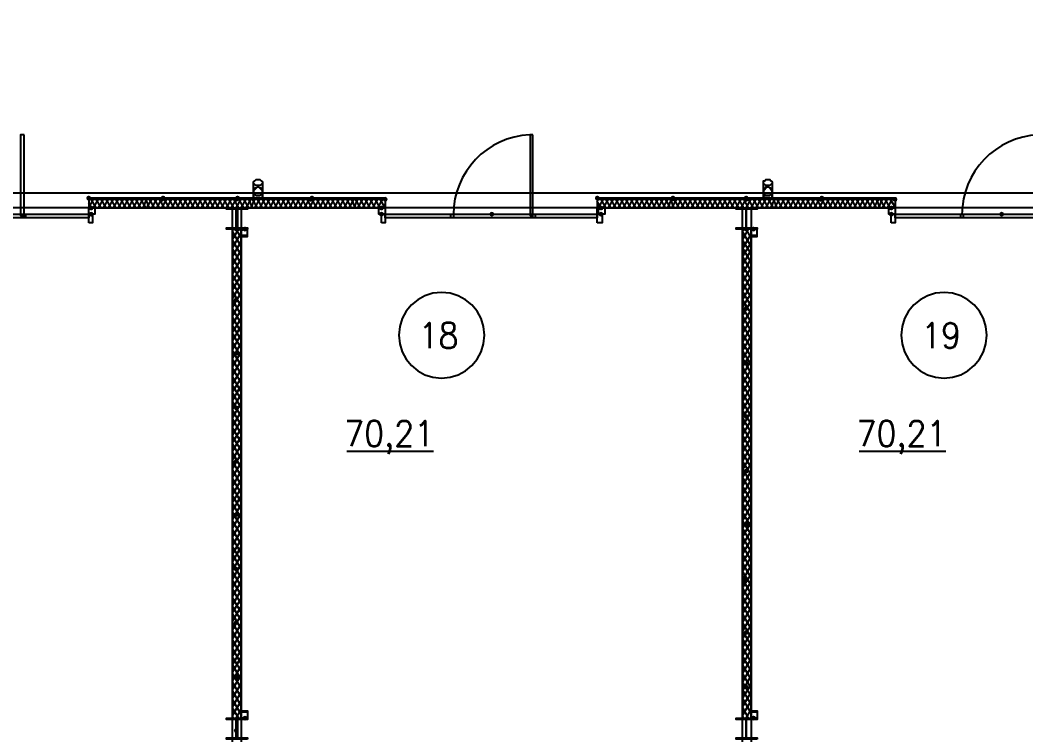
# Model space of a CAD drawing. Header units: millimetres. Extents: x 0 to 420, y 0 to 297.
# Drawn here: x 300.34 to 334.67, y 204.24 to 228.62 of the extents above; entities that cross this region are included whole.
import ezdxf

# ---------------------------------------------------------------- set-up
doc = ezdxf.new("R2010")
doc.units = ezdxf.units.MM
doc.layers.get('0').update_dxf_attribs({"linetype": 'CONTINUOUS'})
doc.styles.get("Standard").update_dxf_attribs({"font": 'STANDARD'})

msp = doc.modelspace()

# ---------------------------------------------------------------- hatches: boundary and pattern name
at = {"true_color": 0x0000fe}
for points in [[(302.768, 222.546333), (302.743129, 222.486537), (302.683333, 222.461667), (302.623538, 222.486537), (302.598667, 222.546333), (302.623537, 222.606129), (302.683333, 222.631), (302.743129, 222.606129)], [(305.265667, 222.504), (305.240796, 222.444204), (305.181, 222.419333), (305.121204, 222.444204), (305.096333, 222.504), (305.121204, 222.563796), (305.181, 222.588667), (305.240796, 222.563796)], [(305.308, 222.546333), (305.283129, 222.486537), (305.223333, 222.461667), (305.163537, 222.486537), (305.138667, 222.546333), (305.163537, 222.606129), (305.223333, 222.631), (305.283129, 222.606129)], [(307.805667, 222.504), (307.780796, 222.444204), (307.721, 222.419333), (307.661204, 222.444204), (307.636333, 222.504), (307.661204, 222.563796), (307.721, 222.588667), (307.780796, 222.563796)], [(307.805667, 222.504), (307.780796, 222.444204), (307.721, 222.419333), (307.661204, 222.444204), (307.636333, 222.504), (307.661204, 222.563796), (307.721, 222.588667), (307.780796, 222.563796)], [(307.848, 222.546333), (307.823129, 222.486537), (307.763333, 222.461667), (307.703538, 222.486537), (307.678667, 222.546333), (307.703537, 222.606129), (307.763333, 222.631), (307.823129, 222.606129)], [(310.345667, 222.504), (310.320796, 222.444204), (310.261, 222.419333), (310.201204, 222.444204), (310.176333, 222.504), (310.201204, 222.563796), (310.261, 222.588667), (310.320796, 222.563796)], [(310.388, 222.546333), (310.363129, 222.486537), (310.303333, 222.461667), (310.243538, 222.486537), (310.218667, 222.546333), (310.243537, 222.606129), (310.303333, 222.631), (310.363129, 222.606129)], [(312.885667, 222.504), (312.860796, 222.444204), (312.801, 222.419333), (312.741204, 222.444204), (312.716333, 222.504), (312.741204, 222.563796), (312.801, 222.588667), (312.860796, 222.563796)], [(320.124667, 222.546333), (320.099796, 222.486537), (320.04, 222.461667), (319.980204, 222.486537), (319.955333, 222.546333), (319.980204, 222.606129), (320.04, 222.631), (320.099796, 222.606129)], [(322.664667, 222.504), (322.639796, 222.444204), (322.58, 222.419333), (322.520204, 222.444204), (322.495333, 222.504), (322.520204, 222.563796), (322.58, 222.588667), (322.639796, 222.563796)], [(322.707, 222.546333), (322.682129, 222.486537), (322.622333, 222.461667), (322.562538, 222.486537), (322.537667, 222.546333), (322.562537, 222.606129), (322.622333, 222.631), (322.682129, 222.606129)], [(325.204667, 222.546333), (325.179796, 222.486537), (325.12, 222.461667), (325.060204, 222.486537), (325.035333, 222.546333), (325.060204, 222.606129), (325.12, 222.631), (325.179796, 222.606129)], [(325.204667, 222.546333), (325.179796, 222.486537), (325.12, 222.461667), (325.060204, 222.486537), (325.035333, 222.546333), (325.060204, 222.606129), (325.12, 222.631), (325.179796, 222.606129)], [(325.204667, 222.504), (325.179796, 222.444204), (325.12, 222.419333), (325.060204, 222.444204), (325.035333, 222.504), (325.060204, 222.563796), (325.12, 222.588667), (325.179796, 222.563796)], [(325.204667, 222.504), (325.179796, 222.444204), (325.12, 222.419333), (325.060204, 222.444204), (325.035333, 222.504), (325.060204, 222.563796), (325.12, 222.588667), (325.179796, 222.563796)], [(327.744667, 222.504), (327.719796, 222.444204), (327.66, 222.419333), (327.600204, 222.444204), (327.575333, 222.504), (327.600204, 222.563796), (327.66, 222.588667), (327.719796, 222.563796)], [(327.787, 222.546333), (327.762129, 222.486537), (327.702333, 222.461667), (327.642538, 222.486537), (327.617667, 222.546333), (327.642537, 222.606129), (327.702333, 222.631), (327.762129, 222.606129)], [(330.284667, 222.504), (330.259796, 222.444204), (330.2, 222.419333), (330.140204, 222.444204), (330.115333, 222.504), (330.140204, 222.563796), (330.2, 222.588667), (330.259796, 222.563796)]]:
    msp.add_hatch(color=0, dxfattribs=at).paths.add_polyline_path(points, flags=0)
at = {"true_color": 0x000007}
h = msp.add_hatch(color=0, dxfattribs=at)
h.paths.add_polyline_path([(307.721, 222.546333), (302.683333, 222.546333), (307.721, 222.504)], flags=0)
h.paths.add_polyline_path([(302.683333, 222.546333), (307.721, 222.504), (302.683333, 222.504)], flags=0)
h = msp.add_hatch(color=0, dxfattribs=at)
h.paths.add_polyline_path([(312.801, 222.546333), (307.763333, 222.546333), (312.801, 222.504)], flags=0)
h.paths.add_polyline_path([(307.763333, 222.546333), (312.801, 222.504), (307.763333, 222.504)], flags=0)
h = msp.add_hatch(color=0, dxfattribs=at)
h.paths.add_polyline_path([(325.12, 222.546333), (320.04, 222.546333), (325.12, 222.504)], flags=0)
h.paths.add_polyline_path([(320.04, 222.546333), (325.12, 222.504), (320.04, 222.504)], flags=0)
h = msp.add_hatch(color=0, dxfattribs=at)
h.paths.add_polyline_path([(330.2, 222.546333), (325.12, 222.546333), (330.2, 222.504)], flags=0)
h.paths.add_polyline_path([(325.12, 222.546333), (330.2, 222.504), (325.12, 222.504)], flags=0)
for points in [[(302.852667, 222.207667), (302.827796, 222.147871), (302.768, 222.123), (302.708204, 222.147871), (302.683333, 222.207667), (302.708204, 222.267462), (302.768, 222.292333), (302.827796, 222.267463)], [(302.852667, 221.996), (302.827796, 221.936204), (302.768, 221.911333), (302.708204, 221.936204), (302.683333, 221.996), (302.708204, 222.055796), (302.768, 222.080667), (302.827796, 222.055796)], [(312.758667, 222.207667), (312.733796, 222.147871), (312.674, 222.123), (312.614204, 222.147871), (312.589333, 222.207667), (312.614204, 222.267462), (312.674, 222.292333), (312.733796, 222.267463)], [(312.758667, 221.996), (312.733796, 221.936204), (312.674, 221.911333), (312.614204, 221.936204), (312.589333, 221.996), (312.614204, 222.055796), (312.674, 222.080667), (312.733796, 222.055796)], [(316.526333, 221.996), (316.501463, 221.936204), (316.441667, 221.911333), (316.381871, 221.936204), (316.357, 221.996), (316.381871, 222.055796), (316.441667, 222.080667), (316.501462, 222.055796)], [(316.526333, 221.996), (316.501463, 221.936204), (316.441667, 221.911333), (316.381871, 221.936204), (316.357, 221.996), (316.381871, 222.055796), (316.441667, 222.080667), (316.501462, 222.055796)], [(320.251667, 222.207667), (320.226796, 222.147871), (320.167, 222.123), (320.107204, 222.147871), (320.082333, 222.207667), (320.107204, 222.267462), (320.167, 222.292333), (320.226796, 222.267463)], [(320.251667, 221.996), (320.226796, 221.936204), (320.167, 221.911333), (320.107204, 221.936204), (320.082333, 221.996), (320.107204, 222.055796), (320.167, 222.080667), (320.226796, 222.055796)], [(330.157667, 222.207667), (330.132796, 222.147871), (330.073, 222.123), (330.013204, 222.147871), (329.988333, 222.207667), (330.013204, 222.267462), (330.073, 222.292333), (330.132796, 222.267463)], [(330.157667, 221.996), (330.132796, 221.936204), (330.073, 221.911333), (330.013204, 221.936204), (329.988333, 221.996), (330.013204, 222.055796), (330.073, 222.080667), (330.132796, 222.055796)], [(333.925333, 221.996), (333.900463, 221.936204), (333.840667, 221.911333), (333.780871, 221.936204), (333.756, 221.996), (333.780871, 222.055796), (333.840667, 222.080667), (333.900462, 222.055796)], [(333.925333, 221.996), (333.900463, 221.936204), (333.840667, 221.911333), (333.780871, 221.936204), (333.756, 221.996), (333.780871, 222.055796), (333.840667, 222.080667), (333.900462, 222.055796)], [(307.805667, 221.488), (307.780796, 221.428204), (307.721, 221.403333), (307.661204, 221.428204), (307.636333, 221.488), (307.661204, 221.547796), (307.721, 221.572667), (307.780796, 221.547796)], [(307.975, 221.488), (307.950129, 221.428204), (307.890333, 221.403333), (307.830538, 221.428204), (307.805667, 221.488), (307.830537, 221.547796), (307.890333, 221.572667), (307.950129, 221.547796)], [(308.102, 221.488), (308.077129, 221.428204), (308.017333, 221.403333), (307.957538, 221.428204), (307.932667, 221.488), (307.957537, 221.547796), (308.017333, 221.572667), (308.077129, 221.547796)], [(325.204667, 221.488), (325.179796, 221.428204), (325.12, 221.403333), (325.060204, 221.428204), (325.035333, 221.488), (325.060204, 221.547796), (325.12, 221.572667), (325.179796, 221.547796)], [(325.458667, 221.488), (325.433796, 221.428204), (325.374, 221.403333), (325.314204, 221.428204), (325.289333, 221.488), (325.314204, 221.547796), (325.374, 221.572667), (325.433796, 221.547796)], [(307.805667, 219.075), (307.780796, 219.015204), (307.721, 218.990333), (307.661204, 219.015204), (307.636333, 219.075), (307.661204, 219.134796), (307.721, 219.159667), (307.780796, 219.134796)], [(325.204667, 218.778667), (325.179796, 218.718871), (325.12, 218.694), (325.060204, 218.718871), (325.035333, 218.778667), (325.060204, 218.838462), (325.12, 218.863333), (325.179796, 218.838463)], [(307.805667, 217.254667), (307.780796, 217.194871), (307.721, 217.17), (307.661204, 217.194871), (307.636333, 217.254667), (307.661204, 217.314462), (307.721, 217.339333), (307.780796, 217.314463)], [(325.204667, 216.916), (325.179796, 216.856204), (325.12, 216.831333), (325.060204, 216.856204), (325.035333, 216.916), (325.060204, 216.975796), (325.12, 217.000667), (325.179796, 216.975796)], [(307.805667, 215.392), (307.780796, 215.332204), (307.721, 215.307333), (307.661204, 215.332204), (307.636333, 215.392), (307.661204, 215.451796), (307.721, 215.476667), (307.780796, 215.451796)], [(325.204667, 215.095667), (325.179796, 215.035871), (325.12, 215.011), (325.060204, 215.035871), (325.035333, 215.095667), (325.060204, 215.155462), (325.12, 215.180333), (325.179796, 215.155463)], [(307.805667, 213.571667), (307.780796, 213.511871), (307.721, 213.487), (307.661204, 213.511871), (307.636333, 213.571667), (307.661204, 213.631462), (307.721, 213.656333), (307.780796, 213.631463)], [(325.204667, 213.233), (325.179796, 213.173204), (325.12, 213.148333), (325.060204, 213.173204), (325.035333, 213.233), (325.060204, 213.292796), (325.12, 213.317667), (325.179796, 213.292796)], [(307.805667, 211.751333), (307.780796, 211.691537), (307.721, 211.666667), (307.661204, 211.691537), (307.636333, 211.751333), (307.661204, 211.811129), (307.721, 211.836), (307.780796, 211.811129)], [(325.204667, 211.412667), (325.179796, 211.352871), (325.12, 211.328), (325.060204, 211.352871), (325.035333, 211.412667), (325.060204, 211.472462), (325.12, 211.497333), (325.179796, 211.472463)], [(307.805667, 209.888667), (307.780796, 209.828871), (307.721, 209.804), (307.661204, 209.828871), (307.636333, 209.888667), (307.661204, 209.948462), (307.721, 209.973333), (307.780796, 209.948463)], [(325.204667, 209.55), (325.179796, 209.490204), (325.12, 209.465333), (325.060204, 209.490204), (325.035333, 209.55), (325.060204, 209.609796), (325.12, 209.634667), (325.179796, 209.609796)], [(307.805667, 208.068333), (307.780796, 208.008537), (307.721, 207.983667), (307.661204, 208.008537), (307.636333, 208.068333), (307.661204, 208.128129), (307.721, 208.153), (307.780796, 208.128129)], [(325.204667, 207.729667), (325.179796, 207.669871), (325.12, 207.645), (325.060204, 207.669871), (325.035333, 207.729667), (325.060204, 207.789462), (325.12, 207.814333), (325.179796, 207.789463)], [(307.805667, 206.205667), (307.780796, 206.145871), (307.721, 206.121), (307.661204, 206.145871), (307.636333, 206.205667), (307.661204, 206.265462), (307.721, 206.290333), (307.780796, 206.265463)], [(325.204667, 205.867), (325.179796, 205.807204), (325.12, 205.782333), (325.060204, 205.807204), (325.035333, 205.867), (325.060204, 205.926796), (325.12, 205.951667), (325.179796, 205.926796)], [(308.102, 204.808667), (308.077129, 204.748871), (308.017333, 204.724), (307.957538, 204.748871), (307.932667, 204.808667), (307.957537, 204.868462), (308.017333, 204.893333), (308.077129, 204.868463)], [(325.458667, 204.808667), (325.433796, 204.748871), (325.374, 204.724), (325.314204, 204.748871), (325.289333, 204.808667), (325.314204, 204.868462), (325.374, 204.893333), (325.433796, 204.868463)], [(307.805667, 204.385333), (307.780796, 204.325537), (307.721, 204.300667), (307.661204, 204.325537), (307.636333, 204.385333), (307.661204, 204.445129), (307.721, 204.47), (307.780796, 204.445129)]]:
    msp.add_hatch(color=0, dxfattribs=at).paths.add_polyline_path(points, flags=0)

# ---------------------------------------------------------------- linework, layer by layer
at = {"color": 0, "true_color": 0x000007}
for points in [[(116.078, 231.351667), (377.655667, 231.351667), (377.655667, 222.715667), (116.078, 222.715667)], [(300.482, 224.705333), (300.355, 224.705333), (300.355, 221.953667), (300.482, 221.953667)], [(317.838667, 224.705333), (317.754, 224.705333), (317.754, 221.953667), (317.838667, 221.953667)], [(308.313667, 223.054333), (308.313667, 223.096667), (308.356, 223.139), (308.398333, 223.181333), (308.440667, 223.181333), (308.483, 223.181333), (308.525333, 223.181333), (308.567667, 223.139), (308.61, 223.096667), (308.61, 223.054333), (308.567667, 223.012), (308.525333, 222.969667), (308.483, 222.969667), (308.440667, 222.969667), (308.398333, 222.969667), (308.356, 223.012)], [(325.712667, 223.054333), (325.712667, 223.096667), (325.712667, 223.139), (325.755, 223.139), (325.797333, 223.181333), (325.839667, 223.181333), (325.882, 223.181333), (325.924333, 223.181333), (325.966667, 223.139), (326.009, 223.096667), (326.009, 223.054333), (325.966667, 223.012), (325.924333, 222.969667), (325.882, 222.969667), (325.839667, 222.969667), (325.797333, 222.969667), (325.755, 223.012), (325.712667, 223.012)], [(308.186667, 222.546333), (308.313667, 222.546333), (308.313667, 222.758), (308.313667, 222.800333), (308.313667, 222.842667), (308.356, 222.842667), (308.356, 222.885), (308.398333, 222.885), (308.440667, 222.927333), (308.483, 222.927333), (308.525333, 222.885), (308.567667, 222.885), (308.567667, 222.842667), (308.61, 222.842667), (308.61, 222.800333), (308.61, 222.758), (308.61, 222.546333), (308.737, 222.546333), (308.61, 222.546333), (308.61, 222.758), (308.61, 222.800333), (308.61, 222.842667), (308.567667, 222.842667), (308.567667, 222.885), (308.525333, 222.885), (308.483, 222.927333), (308.440667, 222.927333), (308.398333, 222.885), (308.356, 222.885), (308.356, 222.842667), (308.313667, 222.842667), (308.313667, 222.800333), (308.313667, 222.758), (308.313667, 222.546333), (308.186667, 222.546333), (308.313667, 222.546333), (308.313667, 222.758), (308.313667, 222.800333), (308.313667, 222.842667), (308.356, 222.842667), (308.356, 222.885), (308.398333, 222.885), (308.440667, 222.927333), (308.483, 222.927333), (308.525333, 222.885), (308.567667, 222.885), (308.567667, 222.842667), (308.61, 222.842667), (308.61, 222.800333), (308.61, 222.758), (308.61, 222.546333), (308.737, 222.546333), (308.61, 222.546333), (308.61, 222.758), (308.61, 222.800333), (308.61, 222.842667), (308.567667, 222.842667), (308.567667, 222.885), (308.525333, 222.885), (308.483, 222.927333), (308.440667, 222.927333), (308.398333, 222.885), (308.356, 222.885), (308.356, 222.842667), (308.313667, 222.842667), (308.313667, 222.800333), (308.313667, 222.758), (308.313667, 222.546333), (308.186667, 222.546333), (308.313667, 222.546333), (308.313667, 222.758), (308.313667, 222.800333), (308.313667, 222.842667), (308.356, 222.842667), (308.356, 222.885), (308.398333, 222.885), (308.440667, 222.927333), (308.483, 222.927333), (308.525333, 222.885), (308.567667, 222.885), (308.567667, 222.842667), (308.61, 222.842667), (308.61, 222.800333), (308.61, 222.758), (308.61, 222.546333), (308.737, 222.546333), (308.61, 222.546333), (308.61, 222.758), (308.61, 222.800333), (308.61, 222.842667), (308.567667, 222.842667), (308.567667, 222.885), (308.525333, 222.885), (308.483, 222.927333), (308.440667, 222.927333), (308.398333, 222.885), (308.356, 222.885), (308.356, 222.842667), (308.313667, 222.842667), (308.313667, 222.800333), (308.313667, 222.758), (308.313667, 222.546333)], [(308.313667, 222.758), (308.313667, 222.715667), (308.356, 222.673333), (308.398333, 222.631), (308.440667, 222.631), (308.483, 222.631), (308.525333, 222.631), (308.567667, 222.673333), (308.61, 222.715667), (308.61, 222.758), (308.61, 222.800333), (308.61, 222.842667), (308.567667, 222.842667), (308.567667, 222.885), (308.525333, 222.885), (308.483, 222.927333), (308.440667, 222.927333), (308.398333, 222.885), (308.356, 222.885), (308.356, 222.842667), (308.313667, 222.842667), (308.313667, 222.800333), (308.313667, 222.758), (308.313667, 222.800333), (308.313667, 222.842667), (308.356, 222.842667), (308.356, 222.885), (308.398333, 222.885), (308.440667, 222.927333), (308.483, 222.927333), (308.525333, 222.885), (308.567667, 222.885), (308.567667, 222.842667), (308.61, 222.842667), (308.61, 222.800333), (308.61, 222.758), (308.61, 222.715667), (308.567667, 222.673333), (308.525333, 222.631), (308.483, 222.631), (308.440667, 222.631), (308.398333, 222.631), (308.356, 222.673333), (308.313667, 222.715667)], [(308.61, 222.758), (308.61, 222.715667), (308.567667, 222.673333), (308.525333, 222.631), (308.483, 222.631), (308.440667, 222.631), (308.398333, 222.631), (308.356, 222.673333), (308.313667, 222.715667), (308.313667, 222.758), (308.313667, 222.800333), (308.313667, 222.842667), (308.356, 222.842667), (308.356, 222.885), (308.398333, 222.885), (308.440667, 222.927333), (308.483, 222.927333), (308.525333, 222.885), (308.567667, 222.885), (308.567667, 222.842667), (308.61, 222.842667), (308.61, 222.800333)], [(325.585667, 222.546333), (325.712667, 222.546333), (325.712667, 222.758), (325.712667, 222.800333), (325.712667, 222.842667), (325.755, 222.842667), (325.755, 222.885), (325.797333, 222.885), (325.797333, 222.927333), (325.839667, 222.927333), (325.882, 222.927333), (325.924333, 222.885), (325.966667, 222.885), (325.966667, 222.842667), (326.009, 222.800333), (326.009, 222.758), (326.009, 222.546333), (326.093667, 222.546333), (326.009, 222.546333), (326.009, 222.758), (326.009, 222.800333), (325.966667, 222.842667), (325.966667, 222.885), (325.924333, 222.885), (325.882, 222.927333), (325.839667, 222.927333), (325.797333, 222.927333), (325.797333, 222.885), (325.755, 222.885), (325.755, 222.842667), (325.712667, 222.842667), (325.712667, 222.800333), (325.712667, 222.758), (325.712667, 222.546333), (325.585667, 222.546333), (325.712667, 222.546333), (325.712667, 222.758), (325.712667, 222.800333), (325.712667, 222.842667), (325.755, 222.842667), (325.755, 222.885), (325.797333, 222.885), (325.797333, 222.927333), (325.839667, 222.927333), (325.882, 222.927333), (325.924333, 222.885), (325.966667, 222.885), (325.966667, 222.842667), (326.009, 222.800333), (326.009, 222.758), (326.009, 222.546333), (326.093667, 222.546333), (326.009, 222.546333), (326.009, 222.758), (326.009, 222.800333), (325.966667, 222.842667), (325.966667, 222.885), (325.924333, 222.885), (325.882, 222.927333), (325.839667, 222.927333), (325.797333, 222.927333), (325.797333, 222.885), (325.755, 222.885), (325.755, 222.842667), (325.712667, 222.842667), (325.712667, 222.800333), (325.712667, 222.758), (325.712667, 222.546333), (325.585667, 222.546333), (325.712667, 222.546333), (325.712667, 222.758), (325.712667, 222.800333), (325.712667, 222.842667), (325.755, 222.842667), (325.755, 222.885), (325.797333, 222.885), (325.797333, 222.927333), (325.839667, 222.927333), (325.882, 222.927333), (325.924333, 222.885), (325.966667, 222.885), (325.966667, 222.842667), (326.009, 222.800333), (326.009, 222.758), (326.009, 222.546333), (326.093667, 222.546333), (326.009, 222.546333), (326.009, 222.758), (326.009, 222.800333), (325.966667, 222.842667), (325.966667, 222.885), (325.924333, 222.885), (325.882, 222.927333), (325.839667, 222.927333), (325.797333, 222.927333), (325.797333, 222.885), (325.755, 222.885), (325.755, 222.842667), (325.712667, 222.842667), (325.712667, 222.800333), (325.712667, 222.758), (325.712667, 222.546333)], [(325.712667, 222.758), (325.712667, 222.715667), (325.755, 222.673333), (325.755, 222.631), (325.797333, 222.631), (325.839667, 222.631), (325.882, 222.631), (325.924333, 222.631), (325.966667, 222.673333), (325.966667, 222.715667), (326.009, 222.715667), (326.009, 222.758), (326.009, 222.800333), (325.966667, 222.842667), (325.966667, 222.885), (325.924333, 222.885), (325.882, 222.927333), (325.839667, 222.927333), (325.797333, 222.927333), (325.797333, 222.885), (325.755, 222.885), (325.755, 222.842667), (325.712667, 222.842667), (325.712667, 222.800333), (325.712667, 222.758), (325.712667, 222.800333), (325.712667, 222.842667), (325.755, 222.842667), (325.755, 222.885), (325.797333, 222.885), (325.797333, 222.927333), (325.839667, 222.927333), (325.882, 222.927333), (325.924333, 222.885), (325.966667, 222.885), (325.966667, 222.842667), (326.009, 222.800333), (326.009, 222.758), (326.009, 222.715667), (325.966667, 222.715667), (325.966667, 222.673333), (325.924333, 222.631), (325.882, 222.631), (325.839667, 222.631), (325.797333, 222.631), (325.755, 222.631), (325.755, 222.673333), (325.712667, 222.715667)], [(326.009, 222.758), (326.009, 222.715667), (325.966667, 222.715667), (325.966667, 222.673333), (325.924333, 222.631), (325.882, 222.631), (325.839667, 222.631), (325.797333, 222.631), (325.755, 222.631), (325.755, 222.673333), (325.712667, 222.715667), (325.712667, 222.758), (325.712667, 222.800333), (325.712667, 222.842667), (325.755, 222.842667), (325.755, 222.885), (325.797333, 222.885), (325.797333, 222.927333), (325.839667, 222.927333), (325.882, 222.927333), (325.924333, 222.885), (325.966667, 222.885), (325.966667, 222.842667), (326.009, 222.800333)], [(103.970667, 105.029), (389.763, 105.029), (389.763, 222.715667), (103.970667, 222.715667)], [(307.721, 222.546333), (302.683333, 222.546333), (307.721, 222.504)], [(302.683333, 222.546333), (307.721, 222.504), (302.683333, 222.504)], [(302.683333, 222.504), (307.721, 222.504), (307.721, 222.546333), (302.683333, 222.546333)], [(302.683333, 222.504), (307.721, 222.504), (307.721, 222.546333), (302.683333, 222.546333)], [(312.801, 222.546333), (307.763333, 222.546333), (312.801, 222.504)], [(307.763333, 222.546333), (312.801, 222.504), (307.763333, 222.504)], [(312.801, 222.546333), (307.763333, 222.546333), (307.763333, 222.504), (312.801, 222.504)], [(312.801, 222.546333), (307.763333, 222.546333), (307.763333, 222.504), (312.801, 222.504)], [(325.12, 222.546333), (320.04, 222.546333), (325.12, 222.504)], [(320.04, 222.546333), (325.12, 222.504), (320.04, 222.504)], [(320.04, 222.504), (325.12, 222.504), (325.12, 222.546333), (320.04, 222.546333)], [(320.04, 222.504), (325.12, 222.504), (325.12, 222.546333), (320.04, 222.546333)], [(330.2, 222.546333), (325.12, 222.546333), (330.2, 222.504)], [(325.12, 222.546333), (330.2, 222.504), (325.12, 222.504)], [(330.2, 222.546333), (325.12, 222.546333), (325.12, 222.504), (330.2, 222.504)], [(330.2, 222.546333), (325.12, 222.546333), (325.12, 222.504), (330.2, 222.504)], [(290.491333, 187.706), (307.594, 187.706), (307.594, 222.207667), (290.491333, 222.207667)], [(302.895, 221.996), (302.683333, 221.996), (302.683333, 222.207667), (302.895, 222.207667), (302.895, 221.996), (302.683333, 221.996), (302.683333, 222.207667), (302.895, 222.207667)], [(308.102, 221.488), (307.382333, 221.488), (307.382333, 221.530333), (307.721, 221.530333), (307.721, 222.165333), (307.382333, 222.165333), (307.382333, 222.207667), (308.102, 222.207667), (308.102, 222.165333), (307.763333, 222.165333), (307.763333, 221.530333), (308.102, 221.530333)], [(307.890333, 187.706), (324.993, 187.706), (324.993, 222.207667), (307.890333, 222.207667)], [(312.801, 221.996), (312.589333, 221.996), (312.589333, 222.207667), (312.801, 222.207667), (312.801, 221.996), (312.589333, 221.996), (312.589333, 222.207667), (312.801, 222.207667)], [(320.294, 221.996), (320.082333, 221.996), (320.082333, 222.207667), (320.294, 222.207667), (320.294, 221.996), (320.04, 221.996), (320.04, 222.207667), (320.294, 222.207667)], [(325.501, 221.488), (324.781333, 221.488), (324.781333, 221.530333), (325.12, 221.530333), (325.12, 222.165333), (324.781333, 222.165333), (324.781333, 222.207667), (325.501, 222.207667), (325.501, 222.165333), (325.12, 222.165333), (325.12, 221.530333), (325.501, 221.530333)], [(342.392, 187.706), (342.392, 222.207667), (325.289333, 222.207667), (325.289333, 187.706)], [(330.2, 221.996), (329.988333, 221.996), (329.988333, 222.207667), (330.2, 222.207667), (330.2, 221.996), (329.988333, 221.996), (329.988333, 222.207667), (330.2, 222.207667)], [(295.402, 221.996), (302.683333, 221.996), (302.683333, 221.869), (295.402, 221.869)], [(300.482, 221.996), (300.524333, 221.996), (300.524333, 221.869), (300.482, 221.869)], [(302.683333, 221.699667), (302.683333, 221.996), (302.810333, 221.996), (302.810333, 221.699667)], [(312.674, 221.699667), (312.674, 221.996), (312.801, 221.996), (312.801, 221.699667)], [(312.801, 221.996), (320.04, 221.996), (320.04, 221.869), (312.801, 221.869)], [(315.044667, 221.996), (315.129333, 221.996), (315.129333, 221.869), (315.044667, 221.869)], [(317.838667, 221.996), (317.923333, 221.996), (317.923333, 221.869), (317.838667, 221.869)], [(320.04, 221.699667), (320.04, 221.996), (320.209333, 221.996), (320.209333, 221.699667)], [(330.073, 221.699667), (330.073, 221.996), (330.2, 221.996), (330.2, 221.699667)], [(330.2, 221.996), (337.439, 221.996), (337.439, 221.869), (330.2, 221.869)], [(332.443667, 221.996), (332.528333, 221.996), (332.528333, 221.869), (332.443667, 221.869)], [(307.890333, 204.808667), (307.890333, 221.488), (307.594, 221.488), (307.594, 204.808667)], [(308.102, 221.488), (307.890333, 221.488), (307.890333, 221.276333), (308.102, 221.276333), (308.102, 221.488), (307.890333, 221.488), (307.890333, 221.234), (308.102, 221.234)], [(325.289333, 204.808667), (325.289333, 221.488), (324.993, 221.488), (324.993, 204.808667)], [(325.501, 221.488), (325.289333, 221.488), (325.289333, 221.276333), (325.501, 221.276333), (325.501, 221.488), (325.289333, 221.488), (325.289333, 221.234), (325.501, 221.234)], [(308.102, 204.808667), (307.890333, 204.808667), (307.890333, 205.020333), (308.102, 205.020333), (308.102, 204.808667), (307.890333, 204.808667), (307.890333, 205.062667), (308.102, 205.062667)], [(325.501, 204.808667), (325.289333, 204.808667), (325.289333, 205.020333), (325.501, 205.020333), (325.501, 204.808667), (325.289333, 204.808667), (325.289333, 205.062667), (325.501, 205.062667)], [(308.102, 204.089), (307.382333, 204.089), (307.382333, 204.131333), (307.721, 204.131333), (307.721, 204.766333), (307.382333, 204.766333), (307.382333, 204.808667), (308.102, 204.808667), (308.102, 204.766333), (307.763333, 204.766333), (307.763333, 204.131333), (308.102, 204.131333)], [(325.501, 204.089), (324.781333, 204.089), (324.781333, 204.131333), (325.12, 204.131333), (325.12, 204.766333), (324.781333, 204.766333), (324.781333, 204.808667), (325.501, 204.808667), (325.501, 204.766333), (325.12, 204.766333), (325.12, 204.131333), (325.501, 204.131333)]]:
    msp.add_lwpolyline(points, close=True, dxfattribs=at)
for points in [[(317.731345, 224.702309), (317.462819, 224.676491), (317.202737, 224.625546), (316.952318, 224.550743), (316.712775, 224.453352), (316.485326, 224.334642), (316.271186, 224.195884), (316.071572, 224.038348), (315.8877, 223.863304), (315.720786, 223.672021), (315.572045, 223.46577), (315.442694, 223.24582), (315.33395, 223.013442), (315.247027, 222.769905), (315.183143, 222.51648), (315.143512, 222.254436), (315.129352, 221.985043)], [(335.088012, 224.702309), (334.819485, 224.676491), (334.559404, 224.625546), (334.308984, 224.550743), (334.069442, 224.453352), (333.841992, 224.334642), (333.627853, 224.195884), (333.428239, 224.038348), (333.244367, 223.863304), (333.077452, 223.672021), (332.928712, 223.46577), (332.799361, 223.24582), (332.690616, 223.013442), (332.603694, 222.769905), (332.539809, 222.51648), (332.500179, 222.254436), (332.486019, 221.985043)], [(308.313667, 222.758), (308.313667, 223.054333)], [(308.61, 223.054333), (308.61, 222.758)], [(325.712667, 222.758), (325.712667, 223.054333)], [(326.009, 223.054333), (326.009, 222.758)], [(302.683333, 222.504), (307.721, 222.504), (302.683333, 222.504), (307.721, 222.546333)], [(302.683333, 222.461667), (302.683333, 222.504)], [(302.683333, 222.207667), (302.852667, 222.504)], [(302.683333, 222.504), (302.683333, 222.207667)], [(302.683333, 222.504), (302.683333, 222.207667)], [(312.801, 222.504), (302.683333, 222.504)], [(302.937333, 222.207667), (302.768, 222.504)], [(302.852667, 222.207667), (303.022, 222.504)], [(303.106667, 222.207667), (302.937333, 222.504)], [(303.022, 222.207667), (303.191333, 222.504)], [(303.276, 222.207667), (303.106667, 222.504)], [(303.191333, 222.207667), (303.360667, 222.504)], [(303.445333, 222.207667), (303.276, 222.504)], [(303.360667, 222.207667), (303.53, 222.504)], [(303.614667, 222.207667), (303.445333, 222.504)], [(303.53, 222.207667), (303.699333, 222.504)], [(303.784, 222.207667), (303.614667, 222.504)], [(303.699333, 222.207667), (303.868667, 222.504)], [(303.953333, 222.207667), (303.784, 222.504)], [(303.868667, 222.207667), (304.038, 222.504)], [(304.122667, 222.207667), (303.953333, 222.504)], [(304.038, 222.207667), (304.207333, 222.504)], [(304.292, 222.207667), (304.122667, 222.504)], [(304.207333, 222.207667), (304.376667, 222.504)], [(304.461333, 222.207667), (304.292, 222.504)], [(304.376667, 222.207667), (304.546, 222.504)], [(304.630667, 222.207667), (304.461333, 222.504)], [(304.546, 222.207667), (304.673, 222.504)], [(304.757667, 222.207667), (304.630667, 222.504)], [(304.673, 222.207667), (304.842333, 222.504)], [(304.927, 222.207667), (304.757667, 222.504)], [(304.842333, 222.207667), (305.011667, 222.504)], [(305.096333, 222.207667), (304.927, 222.504)], [(305.011667, 222.207667), (305.181, 222.504)], [(305.265667, 222.207667), (305.096333, 222.504)], [(305.181, 222.207667), (305.350333, 222.504)], [(305.435, 222.207667), (305.265667, 222.504)], [(305.350333, 222.207667), (305.519667, 222.504)], [(305.604333, 222.207667), (305.435, 222.504)], [(305.519667, 222.207667), (305.689, 222.504)], [(305.773667, 222.207667), (305.604333, 222.504)], [(305.689, 222.207667), (305.858333, 222.504)], [(305.943, 222.207667), (305.773667, 222.504)], [(305.858333, 222.207667), (306.027667, 222.504)], [(306.112333, 222.207667), (305.943, 222.504)], [(306.027667, 222.207667), (306.197, 222.504)], [(306.281667, 222.207667), (306.112333, 222.504)], [(306.197, 222.207667), (306.366333, 222.504)], [(306.451, 222.207667), (306.281667, 222.504)], [(306.366333, 222.207667), (306.535667, 222.504)], [(306.620333, 222.207667), (306.451, 222.504)], [(306.535667, 222.207667), (306.705, 222.504)], [(306.789667, 222.207667), (306.620333, 222.504)], [(306.705, 222.207667), (306.874333, 222.504)], [(306.959, 222.207667), (306.789667, 222.504)], [(306.874333, 222.207667), (307.043667, 222.504)], [(307.128333, 222.207667), (306.959, 222.504)], [(307.043667, 222.207667), (307.213, 222.504)], [(307.297667, 222.207667), (307.128333, 222.504)], [(307.213, 222.207667), (307.382333, 222.504)], [(307.467, 222.207667), (307.297667, 222.504)], [(307.382333, 222.207667), (307.551667, 222.504)], [(307.636333, 222.207667), (307.467, 222.504)], [(307.551667, 222.207667), (307.721, 222.504)], [(307.805667, 222.207667), (307.636333, 222.504)], [(307.721, 222.207667), (307.890333, 222.504)], [(307.763333, 222.546333), (312.801, 222.546333), (307.763333, 222.504), (312.801, 222.504)], [(307.975, 222.207667), (307.805667, 222.504)], [(307.890333, 222.207667), (308.059667, 222.504)], [(308.144333, 222.207667), (307.975, 222.504)], [(308.059667, 222.207667), (308.229, 222.504)], [(308.271333, 222.207667), (308.144333, 222.504)], [(308.229, 222.207667), (308.356, 222.504)], [(308.440667, 222.207667), (308.271333, 222.504)], [(308.356, 222.207667), (308.525333, 222.504)], [(308.61, 222.207667), (308.440667, 222.504)], [(308.525333, 222.207667), (308.694667, 222.504)], [(308.779333, 222.207667), (308.61, 222.504)], [(308.694667, 222.207667), (308.864, 222.504)], [(308.948667, 222.207667), (308.779333, 222.504)], [(308.864, 222.207667), (309.033333, 222.504)], [(309.118, 222.207667), (308.948667, 222.504)], [(309.033333, 222.207667), (309.202667, 222.504)], [(309.287333, 222.207667), (309.118, 222.504)], [(309.202667, 222.207667), (309.372, 222.504)], [(309.456667, 222.207667), (309.287333, 222.504)], [(309.372, 222.207667), (309.541333, 222.504)], [(309.626, 222.207667), (309.456667, 222.504)], [(309.541333, 222.207667), (309.710667, 222.504)], [(309.795333, 222.207667), (309.626, 222.504)], [(309.710667, 222.207667), (309.88, 222.504)], [(309.964667, 222.207667), (309.795333, 222.504)], [(309.88, 222.207667), (310.049333, 222.504)], [(310.134, 222.207667), (309.964667, 222.504)], [(310.049333, 222.207667), (310.218667, 222.504)], [(310.303333, 222.207667), (310.134, 222.504)], [(310.218667, 222.207667), (310.388, 222.504)], [(310.472667, 222.207667), (310.303333, 222.504)], [(310.388, 222.207667), (310.557333, 222.504)], [(310.642, 222.207667), (310.472667, 222.504)], [(310.557333, 222.207667), (310.726667, 222.504)], [(310.811333, 222.207667), (310.642, 222.504)], [(310.726667, 222.207667), (310.896, 222.504)], [(310.980667, 222.207667), (310.811333, 222.504)], [(310.896, 222.207667), (311.065333, 222.504)], [(311.15, 222.207667), (310.980667, 222.504)], [(311.065333, 222.207667), (311.234667, 222.504)], [(311.319333, 222.207667), (311.15, 222.504)], [(311.234667, 222.207667), (311.404, 222.504)], [(311.488667, 222.207667), (311.319333, 222.504)], [(311.404, 222.207667), (311.573333, 222.504)], [(311.658, 222.207667), (311.488667, 222.504)], [(311.573333, 222.207667), (311.742667, 222.504)], [(311.785, 222.207667), (311.658, 222.504)], [(311.742667, 222.207667), (311.869667, 222.504)], [(311.954333, 222.207667), (311.785, 222.504)], [(311.869667, 222.207667), (312.039, 222.504)], [(312.123667, 222.207667), (311.954333, 222.504)], [(312.039, 222.207667), (312.208333, 222.504)], [(312.293, 222.207667), (312.123667, 222.504)], [(312.208333, 222.207667), (312.377667, 222.504)], [(312.462333, 222.207667), (312.293, 222.504)], [(312.377667, 222.207667), (312.547, 222.504)], [(312.631667, 222.207667), (312.462333, 222.504)], [(312.547, 222.207667), (312.716333, 222.504)], [(312.801, 222.207667), (312.631667, 222.504)], [(312.801, 222.504), (312.801, 222.207667)], [(312.801, 222.504), (312.801, 222.207667)], [(320.04, 222.504), (325.12, 222.504), (320.04, 222.504), (325.12, 222.546333)], [(320.04, 222.419333), (320.082333, 222.504)], [(320.04, 222.504), (320.04, 222.207667)], [(320.04, 222.504), (320.04, 222.207667)], [(330.2, 222.504), (320.04, 222.504)], [(320.167, 222.207667), (320.04, 222.419333)], [(320.082333, 222.207667), (320.251667, 222.504)], [(320.336333, 222.207667), (320.167, 222.504)], [(320.251667, 222.207667), (320.421, 222.504)], [(320.505667, 222.207667), (320.336333, 222.504)], [(320.421, 222.207667), (320.590333, 222.504)], [(320.675, 222.207667), (320.505667, 222.504)], [(320.590333, 222.207667), (320.759667, 222.504)], [(320.844333, 222.207667), (320.675, 222.504)], [(320.759667, 222.207667), (320.929, 222.504)], [(321.013667, 222.207667), (320.844333, 222.504)], [(320.929, 222.207667), (321.098333, 222.504)], [(321.183, 222.207667), (321.013667, 222.504)], [(321.098333, 222.207667), (321.267667, 222.504)], [(321.352333, 222.207667), (321.183, 222.504)], [(321.267667, 222.207667), (321.437, 222.504)], [(321.521667, 222.207667), (321.352333, 222.504)], [(321.437, 222.207667), (321.606333, 222.504)], [(321.691, 222.207667), (321.521667, 222.504)], [(321.606333, 222.207667), (321.775667, 222.504)], [(321.860333, 222.207667), (321.691, 222.504)], [(321.775667, 222.207667), (321.945, 222.504)], [(322.029667, 222.207667), (321.860333, 222.504)], [(321.945, 222.207667), (322.114333, 222.504)], [(322.199, 222.207667), (322.029667, 222.504)], [(322.114333, 222.207667), (322.283667, 222.504)], [(322.368333, 222.207667), (322.199, 222.504)], [(322.283667, 222.207667), (322.453, 222.504)], [(322.537667, 222.207667), (322.368333, 222.504)], [(322.453, 222.207667), (322.58, 222.504)], [(322.664667, 222.207667), (322.537667, 222.504)], [(322.58, 222.207667), (322.749333, 222.504)], [(322.834, 222.207667), (322.664667, 222.504)], [(322.749333, 222.207667), (322.918667, 222.504)], [(323.003333, 222.207667), (322.834, 222.504)], [(322.918667, 222.207667), (323.088, 222.504)], [(323.172667, 222.207667), (323.003333, 222.504)], [(323.088, 222.207667), (323.257333, 222.504)], [(323.342, 222.207667), (323.172667, 222.504)], [(323.257333, 222.207667), (323.426667, 222.504)], [(323.511333, 222.207667), (323.342, 222.504)], [(323.426667, 222.207667), (323.596, 222.504)], [(323.680667, 222.207667), (323.511333, 222.504)], [(323.596, 222.207667), (323.765333, 222.504)], [(323.85, 222.207667), (323.680667, 222.504)], [(323.765333, 222.207667), (323.934667, 222.504)], [(324.019333, 222.207667), (323.85, 222.504)], [(323.934667, 222.207667), (324.104, 222.504)], [(324.188667, 222.207667), (324.019333, 222.504)], [(324.104, 222.207667), (324.273333, 222.504)], [(324.358, 222.207667), (324.188667, 222.504)], [(324.273333, 222.207667), (324.442667, 222.504)], [(324.527333, 222.207667), (324.358, 222.504)], [(324.442667, 222.207667), (324.612, 222.504)], [(324.696667, 222.207667), (324.527333, 222.504)], [(324.612, 222.207667), (324.781333, 222.504)], [(324.866, 222.207667), (324.696667, 222.504)], [(324.781333, 222.207667), (324.950667, 222.504)], [(325.035333, 222.207667), (324.866, 222.504)], [(324.950667, 222.207667), (325.12, 222.504)], [(325.204667, 222.207667), (325.035333, 222.504)], [(325.12, 222.546333), (330.2, 222.546333), (325.12, 222.504), (330.2, 222.504)], [(325.12, 222.207667), (325.289333, 222.504)], [(325.374, 222.207667), (325.204667, 222.504)], [(325.289333, 222.207667), (325.458667, 222.504)], [(325.543333, 222.207667), (325.374, 222.504)], [(325.458667, 222.207667), (325.628, 222.504)], [(325.712667, 222.207667), (325.543333, 222.504)], [(325.628, 222.207667), (325.797333, 222.504)], [(325.882, 222.207667), (325.712667, 222.504)], [(325.797333, 222.207667), (325.966667, 222.504)], [(326.051333, 222.207667), (325.882, 222.504)], [(325.966667, 222.207667), (326.093667, 222.504)], [(326.178333, 222.207667), (326.051333, 222.504)], [(326.093667, 222.207667), (326.263, 222.504)], [(326.347667, 222.207667), (326.178333, 222.504)], [(326.263, 222.207667), (326.432333, 222.504)], [(326.517, 222.207667), (326.347667, 222.504)], [(326.432333, 222.207667), (326.601667, 222.504)], [(326.686333, 222.207667), (326.517, 222.504)], [(326.601667, 222.207667), (326.771, 222.504)], [(326.855667, 222.207667), (326.686333, 222.504)], [(326.771, 222.207667), (326.940333, 222.504)], [(327.025, 222.207667), (326.855667, 222.504)], [(326.940333, 222.207667), (327.109667, 222.504)], [(327.194333, 222.207667), (327.025, 222.504)], [(327.109667, 222.207667), (327.279, 222.504)], [(327.363667, 222.207667), (327.194333, 222.504)], [(327.279, 222.207667), (327.448333, 222.504)], [(327.533, 222.207667), (327.363667, 222.504)], [(327.448333, 222.207667), (327.617667, 222.504)], [(327.702333, 222.207667), (327.533, 222.504)], [(327.617667, 222.207667), (327.787, 222.504)], [(327.871667, 222.207667), (327.702333, 222.504)], [(327.787, 222.207667), (327.956333, 222.504)], [(328.041, 222.207667), (327.871667, 222.504)], [(327.956333, 222.207667), (328.125667, 222.504)], [(328.210333, 222.207667), (328.041, 222.504)], [(328.125667, 222.207667), (328.295, 222.504)], [(328.379667, 222.207667), (328.210333, 222.504)], [(328.295, 222.207667), (328.464333, 222.504)], [(328.549, 222.207667), (328.379667, 222.504)], [(328.464333, 222.207667), (328.633667, 222.504)], [(328.718333, 222.207667), (328.549, 222.504)], [(328.633667, 222.207667), (328.803, 222.504)], [(328.887667, 222.207667), (328.718333, 222.504)], [(328.803, 222.207667), (328.972333, 222.504)], [(329.057, 222.207667), (328.887667, 222.504)], [(328.972333, 222.207667), (329.141667, 222.504)], [(329.226333, 222.207667), (329.057, 222.504)], [(329.141667, 222.207667), (329.311, 222.504)], [(329.395667, 222.207667), (329.226333, 222.504)], [(329.311, 222.207667), (329.480333, 222.504)], [(329.565, 222.207667), (329.395667, 222.504)], [(329.480333, 222.207667), (329.649667, 222.504)], [(329.692, 222.207667), (329.565, 222.504)], [(329.649667, 222.207667), (329.776667, 222.504)], [(329.861333, 222.207667), (329.692, 222.504)], [(329.776667, 222.207667), (329.946, 222.504)], [(330.030667, 222.207667), (329.861333, 222.504)], [(329.946, 222.207667), (330.115333, 222.504)], [(330.2, 222.25), (330.030667, 222.504)], [(330.2, 222.504), (330.2, 222.207667)], [(330.2, 222.504), (330.2, 222.207667)], [(302.683333, 222.080667), (302.683333, 222.207667), (299.042667, 222.207667)], [(299.042667, 221.996), (302.683333, 221.996), (302.683333, 222.080667)], [(302.768, 222.207667), (302.683333, 222.377)], [(302.810333, 222.207667), (312.674, 222.207667)], [(307.382333, 222.165333), (307.382333, 222.207667)], [(307.551667, 222.165333), (307.551667, 222.207667)], [(307.721, 221.488), (307.721, 222.207667)], [(307.932667, 222.165333), (307.932667, 222.207667)], [(308.102, 222.165333), (308.102, 222.207667)], [(312.716333, 222.207667), (312.801, 222.334667)], [(316.441667, 222.207667), (312.801, 222.207667), (312.801, 222.080667)], [(312.801, 222.080667), (312.801, 221.996), (316.441667, 221.996)], [(320.04, 222.080667), (320.04, 222.207667), (316.441667, 222.207667)], [(316.441667, 221.996), (320.04, 221.996), (320.04, 222.080667)], [(320.209333, 222.207667), (330.073, 222.207667)], [(324.781333, 222.165333), (324.781333, 222.207667)], [(324.950667, 222.165333), (324.950667, 222.207667)], [(325.12, 221.488), (325.12, 222.207667)], [(325.289333, 222.165333), (325.289333, 222.207667)], [(325.458667, 222.165333), (325.458667, 222.207667)], [(330.115333, 222.207667), (330.2, 222.334667)], [(333.840667, 222.207667), (330.2, 222.207667), (330.2, 222.080667)], [(330.2, 222.080667), (330.2, 221.996), (333.840667, 221.996)], [(337.439, 222.080667), (337.439, 222.207667), (333.840667, 222.207667)], [(333.840667, 221.996), (337.439, 221.996), (337.439, 222.080667)], [(307.382333, 221.488), (307.382333, 221.530333)], [(307.551667, 221.488), (307.551667, 221.530333)], [(307.594, 221.445667), (307.636333, 221.488)], [(307.594, 221.149333), (307.805667, 221.488)], [(307.890333, 220.895333), (307.594, 221.403333)], [(307.890333, 221.191667), (307.721, 221.488)], [(307.932667, 221.488), (307.932667, 221.530333)], [(308.102, 221.488), (308.102, 221.530333)], [(324.781333, 221.488), (324.781333, 221.530333)], [(324.950667, 221.488), (324.950667, 221.530333)], [(324.993, 221.403333), (325.035333, 221.488)], [(324.993, 221.107), (325.204667, 221.488)], [(325.289333, 220.895333), (324.993, 221.403333)], [(325.289333, 221.191667), (325.12, 221.488)], [(325.289333, 221.488), (325.289333, 221.530333)], [(325.458667, 221.488), (325.458667, 221.530333)], [(307.594, 220.853), (307.890333, 221.361)], [(307.890333, 220.599), (307.594, 221.107)], [(307.594, 220.556667), (307.890333, 221.064667)], [(308.017333, 221.276333), (308.017333, 221.234)], [(324.993, 220.810667), (325.289333, 221.318667)], [(325.289333, 220.641333), (324.993, 221.107)], [(325.374, 221.276333), (325.374, 221.234)], [(307.890333, 220.302667), (307.594, 220.810667)], [(307.594, 220.260333), (307.890333, 220.768333)], [(324.993, 220.556667), (325.289333, 221.022333)], [(325.289333, 220.345), (324.993, 220.853)], [(324.993, 220.260333), (325.289333, 220.768333)], [(307.890333, 220.006333), (307.594, 220.514333)], [(307.594, 219.964), (307.890333, 220.472)], [(325.289333, 220.048667), (324.993, 220.556667)], [(324.993, 219.964), (325.289333, 220.472)], [(307.890333, 219.71), (307.594, 220.218)], [(307.594, 219.71), (307.890333, 220.175667)], [(325.289333, 219.752333), (324.993, 220.260333)], [(324.993, 219.667667), (325.289333, 220.175667)], [(307.594, 219.413667), (307.890333, 219.921667)], [(307.890333, 219.456), (307.594, 219.921667)], [(307.890333, 219.159667), (307.594, 219.667667)], [(325.289333, 219.456), (324.993, 219.964)], [(324.993, 219.371333), (325.289333, 219.879333)], [(325.289333, 219.159667), (324.993, 219.667667)], [(307.594, 219.117333), (307.890333, 219.625333)], [(307.890333, 218.863333), (307.594, 219.371333)], [(307.594, 218.821), (307.890333, 219.329)], [(316.187667, 217.8685), (316.157995, 218.162842), (316.072893, 218.436993), (315.938236, 218.68508), (315.759896, 218.90123), (315.543746, 219.07957), (315.295659, 219.214227), (315.021508, 219.299328), (314.727167, 219.329), (314.432825, 219.299328), (314.158674, 219.214227), (313.910587, 219.07957), (313.694437, 218.90123), (313.516097, 218.68508), (313.38144, 218.436993), (313.296339, 218.162842), (313.266667, 217.8685)], [(324.993, 219.075), (325.289333, 219.583)], [(325.289333, 218.863333), (324.993, 219.371333)], [(333.332667, 217.8685), (333.302995, 218.162842), (333.217893, 218.436993), (333.083236, 218.68508), (332.904896, 218.90123), (332.688746, 219.07957), (332.440659, 219.214227), (332.166508, 219.299328), (331.872167, 219.329), (331.577825, 219.299328), (331.303674, 219.214227), (331.055587, 219.07957), (330.839437, 218.90123), (330.661097, 218.68508), (330.52644, 218.436993), (330.441339, 218.162842), (330.411667, 217.8685)], [(307.890333, 218.567), (307.594, 219.075)], [(307.594, 218.524667), (307.890333, 219.032667)], [(324.993, 218.821), (325.289333, 219.286667)], [(325.289333, 218.609333), (324.993, 219.075)], [(324.993, 218.524667), (325.289333, 219.032667)], [(307.890333, 218.270667), (307.594, 218.778667)], [(307.594, 218.228333), (307.890333, 218.736333)], [(325.289333, 218.313), (324.993, 218.821)], [(324.993, 218.228333), (325.289333, 218.736333)], [(307.890333, 217.974333), (307.594, 218.482333)], [(307.594, 217.974333), (307.890333, 218.44)], [(325.289333, 218.016667), (324.993, 218.524667)], [(324.993, 217.932), (325.289333, 218.44)], [(307.594, 217.678), (307.890333, 218.186)], [(307.890333, 217.720333), (307.594, 218.186)], [(325.289333, 217.720333), (324.993, 218.228333)], [(324.993, 217.635667), (325.289333, 218.143667)], [(307.890333, 217.424), (307.594, 217.932)], [(307.594, 217.381667), (307.890333, 217.889667)], [(307.890333, 217.127667), (307.594, 217.635667)], [(313.266667, 217.8685), (313.296339, 217.574158), (313.38144, 217.300007), (313.516097, 217.05192), (313.694437, 216.83577), (313.910587, 216.65743), (314.158674, 216.522773), (314.432825, 216.437672), (314.727167, 216.408), (315.021508, 216.437672), (315.295659, 216.522773), (315.543746, 216.65743), (315.759896, 216.83577), (315.938236, 217.05192), (316.072893, 217.300007), (316.157995, 217.574158), (316.187667, 217.8685)], [(325.289333, 217.424), (324.993, 217.932)], [(324.993, 217.339333), (325.289333, 217.847333)], [(325.289333, 217.127667), (324.993, 217.635667)], [(330.411667, 217.8685), (330.441339, 217.574158), (330.52644, 217.300007), (330.661097, 217.05192), (330.839437, 216.83577), (331.055587, 216.65743), (331.303674, 216.522773), (331.577825, 216.437672), (331.872167, 216.408), (332.166508, 216.437672), (332.440659, 216.522773), (332.688746, 216.65743), (332.904896, 216.83577), (333.083236, 217.05192), (333.217893, 217.300007), (333.302995, 217.574158), (333.332667, 217.8685)], [(307.594, 217.085333), (307.890333, 217.593333)], [(307.890333, 216.831333), (307.594, 217.339333)], [(307.594, 216.789), (307.890333, 217.297)], [(324.993, 217.043), (325.289333, 217.551)], [(325.289333, 216.873667), (324.993, 217.339333)], [(307.890333, 216.535), (307.594, 217.043)], [(307.594, 216.492667), (307.890333, 217.000667)], [(324.993, 216.789), (325.289333, 217.254667)], [(325.289333, 216.577333), (324.993, 217.085333)], [(324.993, 216.492667), (325.289333, 217.000667)], [(307.890333, 216.238667), (307.594, 216.746667)], [(307.594, 216.196333), (307.890333, 216.704333)], [(325.289333, 216.281), (324.993, 216.789)], [(324.993, 216.196333), (325.289333, 216.704333)], [(307.890333, 215.942333), (307.594, 216.450333)], [(307.594, 215.942333), (307.890333, 216.408)], [(325.289333, 215.984667), (324.993, 216.492667)], [(324.993, 215.9), (325.289333, 216.408)], [(307.594, 215.646), (307.890333, 216.154)], [(307.890333, 215.688333), (307.594, 216.154)], [(307.890333, 215.392), (307.594, 215.9)], [(325.289333, 215.688333), (324.993, 216.196333)], [(324.993, 215.603667), (325.289333, 216.111667)], [(325.289333, 215.392), (324.993, 215.9)], [(307.594, 215.349667), (307.890333, 215.857667)], [(307.890333, 215.095667), (307.594, 215.603667)], [(307.594, 215.053333), (307.890333, 215.561333)], [(324.993, 215.307333), (325.289333, 215.815333)], [(325.289333, 215.095667), (324.993, 215.603667)], [(307.890333, 214.799333), (307.594, 215.307333)], [(307.594, 214.757), (307.890333, 215.265)], [(324.993, 215.053333), (325.289333, 215.519)], [(325.289333, 214.841667), (324.993, 215.307333)], [(324.993, 214.757), (325.289333, 215.265)], [(307.890333, 214.503), (307.594, 215.011)], [(307.594, 214.460667), (307.890333, 214.968667)], [(325.289333, 214.545333), (324.993, 215.053333)], [(324.993, 214.460667), (325.289333, 214.968667)], [(307.890333, 214.206667), (307.594, 214.714667)], [(307.594, 214.206667), (307.890333, 214.672333)], [(325.289333, 214.249), (324.993, 214.757)], [(324.993, 214.164333), (325.289333, 214.672333)], [(307.594, 213.910333), (307.890333, 214.418333)], [(307.890333, 213.952667), (307.594, 214.418333)], [(325.289333, 213.952667), (324.993, 214.460667)], [(324.993, 213.868), (325.289333, 214.376)], [(307.890333, 213.656333), (307.594, 214.164333)], [(307.594, 213.614), (307.890333, 214.122)], [(307.890333, 213.36), (307.594, 213.868)], [(311.488667, 213.910333), (314.452, 213.910333)], [(325.289333, 213.656333), (324.993, 214.164333)], [(324.993, 213.571667), (325.289333, 214.079667)], [(325.289333, 213.36), (324.993, 213.868)], [(328.972333, 213.910333), (331.935667, 213.910333)], [(307.594, 213.317667), (307.890333, 213.825667)], [(307.890333, 213.063667), (307.594, 213.571667)], [(307.594, 213.021333), (307.890333, 213.529333)], [(324.993, 213.275333), (325.289333, 213.783333)], [(325.289333, 213.106), (324.993, 213.571667)], [(324.993, 213.021333), (325.289333, 213.487)], [(307.890333, 212.767333), (307.594, 213.275333)], [(307.594, 212.725), (307.890333, 213.233)], [(325.289333, 212.809667), (324.993, 213.317667)], [(324.993, 212.725), (325.289333, 213.233)], [(307.890333, 212.471), (307.594, 212.979)], [(307.594, 212.428667), (307.890333, 212.936667)], [(325.289333, 212.513333), (324.993, 213.021333)], [(324.993, 212.428667), (325.289333, 212.936667)], [(307.890333, 212.174667), (307.594, 212.682667)], [(307.594, 212.174667), (307.890333, 212.640333)], [(325.289333, 212.217), (324.993, 212.725)], [(324.993, 212.132333), (325.289333, 212.640333)], [(307.594, 211.878333), (307.890333, 212.386333)], [(307.890333, 211.920667), (307.594, 212.386333)], [(307.890333, 211.624333), (307.594, 212.132333)], [(325.289333, 211.920667), (324.993, 212.428667)], [(324.993, 211.836), (325.289333, 212.344)], [(325.289333, 211.624333), (324.993, 212.132333)], [(307.594, 211.582), (307.890333, 212.09)], [(307.890333, 211.328), (307.594, 211.836)], [(307.594, 211.285667), (307.890333, 211.793667)], [(324.993, 211.539667), (325.289333, 212.047667)], [(325.289333, 211.328), (324.993, 211.836)], [(307.890333, 211.031667), (307.594, 211.539667)], [(307.594, 210.989333), (307.890333, 211.497333)], [(324.993, 211.285667), (325.289333, 211.751333)], [(325.289333, 211.074), (324.993, 211.539667)], [(324.993, 210.989333), (325.289333, 211.497333)], [(307.890333, 210.735333), (307.594, 211.243333)], [(307.594, 210.693), (307.890333, 211.201)], [(325.289333, 210.777667), (324.993, 211.285667)], [(324.993, 210.693), (325.289333, 211.201)], [(307.890333, 210.439), (307.594, 210.947)], [(307.594, 210.396667), (307.890333, 210.904667)], [(325.289333, 210.481333), (324.993, 210.989333)], [(324.993, 210.396667), (325.289333, 210.904667)], [(307.594, 210.142667), (307.890333, 210.650667)], [(307.890333, 210.185), (307.594, 210.650667)], [(325.289333, 210.185), (324.993, 210.693)], [(324.993, 210.100333), (325.289333, 210.608333)], [(307.890333, 209.888667), (307.594, 210.396667)], [(307.594, 209.846333), (307.890333, 210.354333)], [(307.890333, 209.592333), (307.594, 210.100333)], [(307.594, 209.55), (307.890333, 210.058)], [(325.289333, 209.888667), (324.993, 210.396667)], [(324.993, 209.804), (325.289333, 210.312)], [(325.289333, 209.592333), (324.993, 210.100333)], [(307.890333, 209.296), (307.594, 209.804)], [(307.594, 209.253667), (307.890333, 209.761667)], [(324.993, 209.507667), (325.289333, 210.015667)], [(325.289333, 209.338333), (324.993, 209.804)], [(324.993, 209.253667), (325.289333, 209.719333)], [(307.890333, 208.999667), (307.594, 209.507667)], [(307.594, 208.957333), (307.890333, 209.465333)], [(325.289333, 209.042), (324.993, 209.55)], [(324.993, 208.957333), (325.289333, 209.465333)], [(307.890333, 208.703333), (307.594, 209.211333)], [(307.594, 208.661), (307.890333, 209.169)], [(325.289333, 208.745667), (324.993, 209.253667)], [(324.993, 208.661), (325.289333, 209.169)], [(307.890333, 208.407), (307.594, 208.915)], [(307.594, 208.407), (307.890333, 208.872667)], [(325.289333, 208.449333), (324.993, 208.957333)], [(324.993, 208.364667), (325.289333, 208.872667)], [(307.594, 208.110667), (307.890333, 208.618667)], [(307.890333, 208.153), (307.594, 208.618667)], [(307.890333, 207.856667), (307.594, 208.364667)], [(325.289333, 208.153), (324.993, 208.661)], [(324.993, 208.068333), (325.289333, 208.576333)], [(325.289333, 207.856667), (324.993, 208.364667)], [(307.594, 207.814333), (307.890333, 208.322333)], [(307.890333, 207.560333), (307.594, 208.068333)], [(307.594, 207.518), (307.890333, 208.026)], [(324.993, 207.772), (325.289333, 208.28)], [(325.289333, 207.560333), (324.993, 208.068333)], [(307.890333, 207.264), (307.594, 207.772)], [(307.594, 207.221667), (307.890333, 207.729667)], [(324.993, 207.518), (325.289333, 207.983667)], [(325.289333, 207.306333), (324.993, 207.772)], [(324.993, 207.221667), (325.289333, 207.729667)], [(307.890333, 206.967667), (307.594, 207.475667)], [(307.594, 206.925333), (307.890333, 207.433333)], [(325.289333, 207.01), (324.993, 207.518)], [(324.993, 206.925333), (325.289333, 207.433333)], [(307.890333, 206.671333), (307.594, 207.179333)], [(307.594, 206.629), (307.890333, 207.137)], [(325.289333, 206.713667), (324.993, 207.221667)], [(324.993, 206.629), (325.289333, 207.137)], [(307.594, 206.375), (307.890333, 206.883)], [(307.890333, 206.417333), (307.594, 206.883)], [(307.890333, 206.121), (307.594, 206.629)], [(325.289333, 206.417333), (324.993, 206.925333)], [(324.993, 206.332667), (325.289333, 206.840667)], [(325.289333, 206.121), (324.993, 206.629)], [(307.594, 206.078667), (307.890333, 206.586667)], [(307.890333, 205.824667), (307.594, 206.332667)], [(307.594, 205.782333), (307.890333, 206.290333)], [(324.993, 206.036333), (325.289333, 206.544333)], [(325.289333, 205.824667), (324.993, 206.332667)], [(307.890333, 205.528333), (307.594, 206.036333)], [(307.594, 205.486), (307.890333, 205.994)], [(324.993, 205.74), (325.289333, 206.248)], [(325.289333, 205.570667), (324.993, 206.036333)], [(324.993, 205.486), (325.289333, 205.951667)], [(307.890333, 205.232), (307.594, 205.74)], [(307.594, 205.189667), (307.890333, 205.697667)], [(325.289333, 205.274333), (324.993, 205.782333)], [(324.993, 205.189667), (325.289333, 205.697667)], [(307.890333, 204.935667), (307.594, 205.443667)], [(307.594, 204.893333), (307.890333, 205.401333)], [(325.289333, 204.978), (324.993, 205.486)], [(324.993, 204.893333), (325.289333, 205.401333)], [(307.805667, 204.808667), (307.594, 205.147333)], [(307.721, 204.808667), (307.890333, 205.105)], [(308.017333, 205.020333), (308.017333, 205.062667)], [(325.204667, 204.808667), (324.993, 205.189667)], [(325.12, 204.808667), (325.289333, 205.105)], [(325.374, 205.020333), (325.374, 205.062667)], [(307.382333, 204.766333), (307.382333, 204.808667)], [(307.551667, 204.766333), (307.551667, 204.808667)], [(307.636333, 204.808667), (307.594, 204.851)], [(307.721, 204.089), (307.721, 204.808667)], [(307.890333, 204.808667), (307.890333, 204.851)], [(307.932667, 204.766333), (307.932667, 204.808667)], [(308.102, 204.766333), (308.102, 204.808667)], [(324.781333, 204.766333), (324.781333, 204.808667)], [(324.950667, 204.766333), (324.950667, 204.808667)], [(325.035333, 204.808667), (324.993, 204.893333)], [(325.12, 204.089), (325.12, 204.808667)], [(325.289333, 204.766333), (325.289333, 204.808667)], [(325.458667, 204.766333), (325.458667, 204.808667)]]:
    msp.add_lwpolyline(points, dxfattribs=at)

# ---------------------------------------------------------------- texts
at = {"color": 0, "true_color": 0x000007, "char_height": 0.872032, "attachment_point": 1}
for s, insert, width in [('18', (313.944007, 218.29603), 0.87203199), ('19', (331.089007, 218.29603), 0.87203199), ('70,21', (311.404007, 214.9517), 2.56764984), ('70,21', (328.88766, 214.9517), 2.56764984)]:
    msp.add_mtext(s, dxfattribs=dict(at, insert=insert, width=width))

doc.saveas('drawing.dxf')
